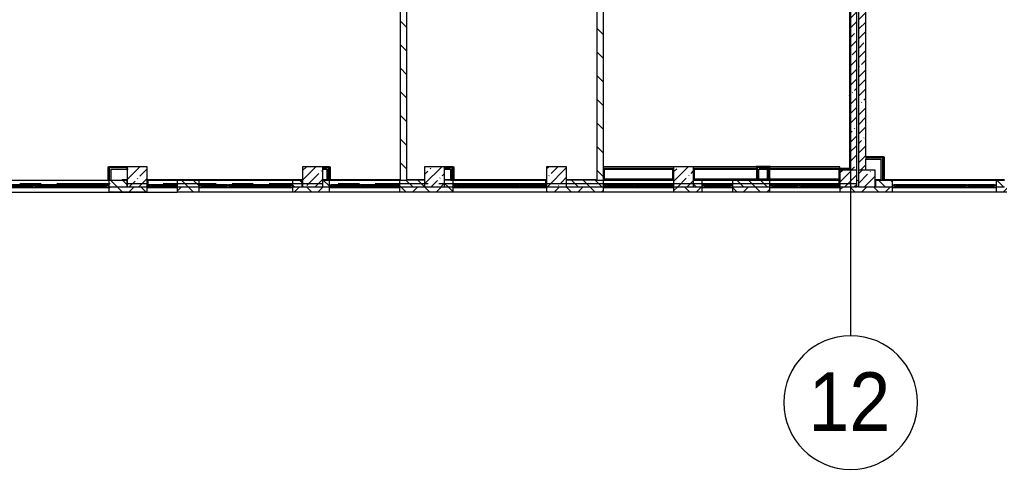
# Model space of a CAD drawing. Header units: millimetres. Extents: x 81633 to 280618, y -8553 to 29000.
# Drawn here: x 158942 to 188262, y -8553 to 4902 of the extents above; entities that cross this region are included whole.
import ezdxf

# ---------------------------------------------------------------- set-up
doc = ezdxf.new("R2010")
doc.units = ezdxf.units.MM
doc.linetypes.add('Осевая', pattern=[3175, 635, -476.25, 1587.5, -476.25])
for name, color, linetype, lineweight, true_color in [('A-FLOR-2', 7, 'Continuous', 5, 0xaaaaaa), ('I-WALL-3', 7, 'Continuous', 5, 0xe7e7e7), ('I-WALL-4', 7, 'Continuous', 9, 0xe7e7e7)]:
    doc.layers.add(name, color=color, linetype=linetype, lineweight=lineweight, true_color=true_color)
for name, color, linetype, lineweight in [('A-GLAZ-3', 7, 'Continuous', 5), ('A-WALL', 7, 'Continuous', 9), ('A-WALL-2', 7, 'Continuous', 5), ('I-WALL-5', 7, 'Continuous', 5), ('S-COLS-2', 7, 'Continuous', 5), ('Оси', 7, 'Continuous', 9), ('Оси-1', 7, 'Continuous', 20), ('Оси-2', 7, 'Осевая', 9)]:
    doc.layers.add(name, color=color, linetype=linetype, lineweight=lineweight)
doc.styles.add('Arial_1', font='arial.ttf', dxfattribs={"width": 0.9, "height": 1750})
pattern_1 = [(45, (145501.93, 0), (-285.123, 285.123), []), (45, (145787.05, 0), (-285.123, 285.123), [504.031, -100.806, 16.764, -84.042])]
pattern_2 = [(135, (145501.93, 0), (-353.553, -353.553), [])]
pattern_3 = [(135, (145501.93, 0), (-176.7767, -176.7767), [])]
pattern_4 = [(45, (145501.9, 0), (-530.33, 530.33), []), (135, (145501.9, 0), (-530.33, -530.33), [])]

# ---------------------------------------------------------------- blocks, each defined once
blk = doc.blocks.new('BSC_Колонна _Прямоугольная - 600х600-V92-2_3_3_птичка')
at = {"layer": 'S-COLS-2'}
h = blk.add_hatch(dxfattribs=at)
h.set_pattern_fill('FP_67', color=256, style=0, pattern_type=2)
h.set_pattern_definition([(45, (-25860, -200), (-285.123, 285.123), []), (45, (-25574.88, -200), (-285.123, 285.123), [504.031, -100.806, 16.764, -84.042])])
h.paths.add_polyline_path([(-300, -300), (300, -300), (300, 300), (-300, 300)])
for p, q in [((300, 300), (-300, 300)), ((-300, 300), (-300, -300)), ((300, -300), (300, 300)), ((-300, -300), (300, -300))]:
    blk.add_line(p, q, dxfattribs=at)
blk = doc.blocks.new('BSC_Колонна _Прямоугольная - 600х600-V93-2_3_3_птичка')
at = {"layer": 'S-COLS-2'}
h = blk.add_hatch(dxfattribs=at)
h.set_pattern_fill('FP_68', color=256, style=0, pattern_type=2)
h.set_pattern_definition([(45, (-29509.74, -200), (-285.123, 285.123), []), (45, (-29224.6, -200), (-285.123, 285.123), [504.031, -100.806, 16.764, -84.042])])
h.paths.add_polyline_path([(-300, -300), (300, -300), (300, 300), (-300, 300)])
for p, q in [((300, 300), (-300, 300)), ((-300, 300), (-300, -300)), ((300, -300), (300, 300)), ((-300, -300), (300, -300))]:
    blk.add_line(p, q, dxfattribs=at)
blk = doc.blocks.new('BSC_Колонна _Прямоугольная - 500х500-V94-2_3_3_птичка')
at = {"layer": 'S-COLS-2'}
h = blk.add_hatch(dxfattribs=at)
h.set_pattern_fill('FP_69', color=256, style=0, pattern_type=2)
h.set_pattern_definition([(45, (-38790, -150), (-285.123, 285.123), []), (45, (-38504.88, -150), (-285.123, 285.123), [504.031, -100.806, 16.764, -84.042])])
h.paths.add_polyline_path([(-250, -250), (250, -250), (250, 250), (-250, 250), (-250, 170)])
for p, q in [((250, 250), (-250, 250)), ((-250, 250), (-250, -250)), ((250, -250), (250, 250)), ((-250, -250), (250, -250))]:
    blk.add_line(p, q, dxfattribs=at)
blk = doc.blocks.new('BSC_Колонна _Прямоугольная - 600х600-V123-2_3_3_птичка')
at = {"layer": 'S-COLS-2'}
h = blk.add_hatch(dxfattribs=at)
h.set_pattern_fill('FP_103', color=256, style=0, pattern_type=2)
h.set_pattern_definition([(45, (-33310, -200), (-285.123, 285.123), []), (45, (-33024.88, -200), (-285.123, 285.123), [504.031, -100.806, 16.764, -84.042])])
h.paths.add_polyline_path([(-300, -300), (300, -300), (300, 300), (-300, 300)])
for p, q in [((300, 300), (-300, 300)), ((-300, 300), (-300, -300)), ((300, -300), (300, 300)), ((-300, -300), (300, -300))]:
    blk.add_line(p, q, dxfattribs=at)
blk = doc.blocks.new('120_Окно_СКБ_2Ст - 120_Окно_СКБ_2Ст 2100х2400 _мал створка справа_-22446225-2_3_3_птичка')
at = {"layer": 'A-GLAZ-3'}
for p, q in [((-1050, -127), (-1050, -57)), ((-1050, -57), (-980, -57)), ((1050, -57), (-1050, -57)), ((-980, -127), (-1050, -127)), ((-1050, -127), (-1000, -127)), ((-980, -127), (-1000, -127)), ((-1000, -127), (-1000, -137)), ((-1000, -137), (170, -137)), ((170, -137), (-1000, -137)), ((-980, -57), (-980, -127)), ((150, -87), (-980, -87)), ((-980, -87), (-980, -127)), ((-930, -137), (-930, -87)), ((-930, -107), (100, -107)), ((100, -117), (-930, -117)), ((100, -137), (100, -87)), ((150, -127), (150, -57)), ((150, -57), (220, -57)), ((150, -127), (150, -87)), ((220, -127), (150, -127)), ((170, -127), (150, -127)), ((170, -127), (200, -127)), ((170, -137), (170, -127)), ((220, -127), (200, -127)), ((200, -127), (200, -137)), ((200, -137), (1000, -137)), ((1000, -137), (200, -137)), ((220, -57), (220, -127)), ((980, -87), (220, -87)), ((220, -87), (220, -127)), ((270, -137), (270, -87)), ((270, -107), (930, -107)), ((930, -117), (270, -117)), ((930, -137), (930, -87)), ((980, -127), (980, -57)), ((980, -57), (1050, -57)), ((980, -127), (980, -87)), ((1050, -127), (980, -127)), ((1000, -127), (980, -127)), ((1000, -127), (1050, -127)), ((1000, -137), (1000, -127)), ((1050, -57), (1050, -127))]:
    blk.add_line(p, q, dxfattribs=at)
blk = doc.blocks.new('120_Окно_СКБ_2Ст - 120_Окно_СКБ_2Ст 3100х2500 _мал_ створка слева-2_-22446420-2_3_3_птичка')
at = {"layer": 'A-GLAZ-3'}
for p, q in [((-1550, -127), (-1550, -57)), ((-1550, -57), (-1480, -57)), ((1550, -57), (-1550, -57)), ((-1480, -127), (-1550, -127)), ((-1550, -127), (-1500, -127)), ((-1480, -127), (-1500, -127)), ((-1500, -127), (-1500, -137)), ((-1500, -137), (-700, -137)), ((-700, -137), (-1500, -137)), ((-1480, -57), (-1480, -127)), ((-720, -87), (-1480, -87)), ((-1480, -87), (-1480, -127)), ((-1430, -137), (-1430, -87)), ((-1430, -107), (-770, -107)), ((-770, -117), (-1430, -117)), ((-770, -137), (-770, -87)), ((-720, -127), (-720, -57)), ((-720, -57), (-650, -57)), ((-720, -127), (-720, -87)), ((-650, -127), (-720, -127)), ((-700, -127), (-720, -127)), ((-700, -127), (-670, -127)), ((-700, -137), (-700, -127)), ((-650, -127), (-670, -127)), ((-670, -127), (-670, -137)), ((-670, -137), (1500, -137)), ((1500, -137), (-670, -137)), ((-650, -57), (-650, -127)), ((1480, -87), (-650, -87)), ((-650, -87), (-650, -127)), ((-600, -137), (-600, -87)), ((-600, -107), (1430, -107)), ((1430, -117), (-600, -117)), ((1430, -137), (1430, -87)), ((1480, -127), (1480, -57)), ((1480, -57), (1550, -57)), ((1480, -127), (1480, -87)), ((1550, -127), (1480, -127)), ((1500, -127), (1480, -127)), ((1500, -127), (1550, -127)), ((1500, -137), (1500, -127)), ((1550, -57), (1550, -127))]:
    blk.add_line(p, q, dxfattribs=at)
blk = doc.blocks.new('120_Окно_СКБ_2Ст - 120_Окно_СКБ_2Ст 2800х2500_створка_-22445922-2_3_3_птичка')
at = {"layer": 'A-GLAZ-3'}
for p, q in [((-1400, -127), (-1400, -57)), ((-1400, -57), (-1330, -57)), ((1400, -57), (-1400, -57)), ((-1330, -127), (-1400, -127)), ((-1400, -127), (-1350, -127)), ((-1330, -127), (-1350, -127)), ((-1350, -127), (-1350, -137)), ((-1350, -137), (520, -137)), ((520, -137), (-1350, -137)), ((-1330, -57), (-1330, -127)), ((500, -87), (-1330, -87)), ((-1330, -87), (-1330, -127)), ((-1280, -137), (-1280, -87)), ((-1280, -107), (450, -107)), ((450, -117), (-1280, -117)), ((450, -137), (450, -87)), ((500, -127), (500, -57)), ((500, -57), (570, -57)), ((500, -127), (500, -87)), ((570, -127), (500, -127)), ((520, -127), (500, -127)), ((520, -127), (550, -127)), ((520, -137), (520, -127)), ((570, -127), (550, -127)), ((550, -127), (550, -137)), ((550, -137), (1350, -137)), ((1350, -137), (550, -137)), ((570, -57), (570, -127)), ((1330, -87), (570, -87)), ((570, -87), (570, -127)), ((620, -137), (620, -87)), ((620, -107), (1280, -107)), ((1280, -117), (620, -117)), ((1280, -137), (1280, -87)), ((1330, -127), (1330, -57)), ((1330, -57), (1400, -57)), ((1330, -127), (1330, -87)), ((1400, -127), (1330, -127)), ((1350, -127), (1330, -127)), ((1350, -127), (1400, -127)), ((1350, -137), (1350, -127)), ((1400, -57), (1400, -127))]:
    blk.add_line(p, q, dxfattribs=at)
blk = doc.blocks.new('120_Окно_СКБ_2Ст - 120_Окно_СКБ_2Ст 3100х2500 _мал_створка слева_ 2-22446355-2_3_3_птичка')
at = {"layer": 'A-GLAZ-3'}
for p, q in [((-1550, -127), (-1550, -57)), ((-1550, -57), (-1480, -57)), ((1550, -57), (-1550, -57)), ((-1480, -127), (-1550, -127)), ((-1550, -127), (-1500, -127)), ((-1480, -127), (-1500, -127)), ((-1500, -127), (-1500, -137)), ((-1500, -137), (670, -137)), ((670, -137), (-1500, -137)), ((-1480, -57), (-1480, -127)), ((650, -87), (-1480, -87)), ((-1480, -87), (-1480, -127)), ((-1430, -137), (-1430, -87)), ((-1430, -107), (600, -107)), ((600, -117), (-1430, -117)), ((600, -137), (600, -87)), ((650, -127), (650, -57)), ((650, -57), (720, -57)), ((650, -127), (650, -87)), ((720, -127), (650, -127)), ((670, -127), (650, -127)), ((670, -127), (700, -127)), ((670, -137), (670, -127)), ((720, -127), (700, -127)), ((700, -127), (700, -137)), ((700, -137), (1500, -137)), ((1500, -137), (700, -137)), ((720, -57), (720, -127)), ((1480, -87), (720, -87)), ((720, -87), (720, -127)), ((770, -137), (770, -87)), ((770, -107), (1430, -107)), ((1430, -117), (770, -117)), ((1430, -137), (1430, -87)), ((1480, -127), (1480, -57)), ((1480, -57), (1550, -57)), ((1480, -127), (1480, -87)), ((1550, -127), (1480, -127)), ((1500, -127), (1480, -127)), ((1500, -127), (1550, -127)), ((1500, -137), (1500, -127)), ((1550, -57), (1550, -127))]:
    blk.add_line(p, q, dxfattribs=at)
blk = doc.blocks.new('BSC_Колонна _Прямоугольная - 500х500-V163-2_3_3_птичка')
at = {"layer": 'S-COLS-2'}
h = blk.add_hatch(dxfattribs=at)
h.set_pattern_fill('FP_129', color=256, style=0, pattern_type=2)
h.set_pattern_definition([(45, (-38240, -150), (-285.123, 285.123), []), (45, (-37954.88, -150), (-285.123, 285.123), [504.031, -100.806, 16.764, -84.042])])
h.paths.add_polyline_path([(-250, -250), (250, -250), (250, 250), (-250, 250), (-250, 170)])
for p, q in [((250, 250), (-250, 250)), ((-250, 250), (-250, -250)), ((250, -250), (250, 250)), ((-250, -250), (250, -250))]:
    blk.add_line(p, q, dxfattribs=at)
blk = doc.blocks.new('120_Окно_СКБ_2Ст - 120_Окно_СКБ_2Ст 2800х2500 4-24273432-2_3_3_птичка')
at = {"layer": 'A-GLAZ-3'}
for p, q in [((-1400, -127), (-1400, -57)), ((-1400, -57), (-1330, -57)), ((1400, -57), (-1400, -57)), ((-1330, -127), (-1400, -127)), ((-1400, -127), (-1350, -127)), ((-1330, -127), (-1350, -127)), ((-1350, -127), (-1350, -137)), ((-1350, -137), (-550, -137)), ((-550, -137), (-1350, -137)), ((-1330, -57), (-1330, -127)), ((-570, -87), (-1330, -87)), ((-1330, -87), (-1330, -127)), ((-1280, -137), (-1280, -87)), ((-1280, -107), (-620, -107)), ((-620, -117), (-1280, -117)), ((-620, -137), (-620, -87)), ((-570, -127), (-570, -57)), ((-570, -57), (-500, -57)), ((-570, -127), (-570, -87)), ((-500, -127), (-570, -127)), ((-550, -127), (-570, -127)), ((-550, -127), (-520, -127)), ((-550, -137), (-550, -127)), ((-500, -127), (-520, -127)), ((-520, -127), (-520, -137)), ((-520, -137), (1350, -137)), ((1350, -137), (-520, -137)), ((-500, -57), (-500, -127)), ((1330, -87), (-500, -87)), ((-500, -87), (-500, -127)), ((-450, -137), (-450, -87)), ((-450, -107), (1280, -107)), ((1280, -117), (-450, -117)), ((1280, -137), (1280, -87)), ((1330, -127), (1330, -57)), ((1330, -57), (1400, -57)), ((1330, -127), (1330, -87)), ((1400, -127), (1330, -127)), ((1350, -127), (1330, -127)), ((1350, -127), (1400, -127)), ((1350, -137), (1350, -127)), ((1400, -57), (1400, -127))]:
    blk.add_line(p, q, dxfattribs=at)
blk = doc.blocks.new('120_Окно_СКБ_1Ст - 120_Окно_СКБ_1Ст 900х2500_h_-22445987-2_3_3_птичка')
at = {"layer": 'A-GLAZ-3'}
for p, q in [((-450, -127), (-450, -57)), ((-450, -57), (-380, -57)), ((450, -57), (-450, -57)), ((-380, -127), (-450, -127)), ((-450, -127), (-400, -127)), ((-380, -127), (-400, -127)), ((-400, -127), (-400, -137)), ((-400, -137), (400, -137)), ((400, -137), (-400, -137)), ((-380, -57), (-380, -127)), ((380, -87), (-380, -87)), ((-380, -87), (-380, -127)), ((-330, -137), (-330, -87)), ((-330, -107), (330, -107)), ((330, -117), (-330, -117)), ((330, -137), (330, -87)), ((380, -127), (380, -57)), ((380, -57), (450, -57)), ((380, -127), (380, -87)), ((450, -127), (380, -127)), ((400, -127), (380, -127)), ((400, -127), (450, -127)), ((400, -137), (400, -127)), ((450, -57), (450, -127))]:
    blk.add_line(p, q, dxfattribs=at)
blk = doc.blocks.new('120_Окно_СКБ_1Ст - 120_Окно_СКБ_1Ст 900х2500_h_-20664874-2_3_3_птичка')
at = {"layer": 'A-GLAZ-3'}
for p, q in [((-450, -127), (-450, -57)), ((-450, -57), (-380, -57)), ((450, -57), (-450, -57)), ((-380, -127), (-450, -127)), ((-450, -127), (-400, -127)), ((-380, -127), (-400, -127)), ((-400, -127), (-400, -137)), ((-400, -137), (400, -137)), ((400, -137), (-400, -137)), ((-380, -57), (-380, -127)), ((380, -87), (-380, -87)), ((-380, -87), (-380, -127)), ((-330, -137), (-330, -87)), ((-330, -107), (330, -107)), ((330, -117), (-330, -117)), ((330, -137), (330, -87)), ((380, -127), (380, -57)), ((380, -57), (450, -57)), ((380, -127), (380, -87)), ((450, -127), (380, -127)), ((400, -127), (380, -127)), ((400, -127), (450, -127)), ((400, -137), (400, -127)), ((450, -57), (450, -127))]:
    blk.add_line(p, q, dxfattribs=at)
blk = doc.blocks.new('BSC_Колонна _Прямоугольная - 600х600-V195-2_3_3_птичка')
at = {"layer": 'S-COLS-2'}
h = blk.add_hatch(dxfattribs=at)
h.set_pattern_fill('FP_155', color=256, style=0, pattern_type=2)
h.set_pattern_definition([(45, (-22210, -200), (-285.123, 285.123), []), (45, (-21924.88, -200), (-285.123, 285.123), [504.031, -100.806, 16.764, -84.042])])
h.paths.add_polyline_path([(-300, -300), (300, -300), (300, 300), (-300, 300), (-300, 120)])
for p, q in [((300, 300), (-300, 300)), ((-300, 300), (-300, -300)), ((300, -300), (300, 300)), ((-300, -300), (300, -300))]:
    blk.add_line(p, q, dxfattribs=at)
blk = doc.blocks.new('Зашивка приборов отопления23 - Зашивка приборов отопления-33321838-2_3_3_птичка')
at = {"layer": 'A-WALL-2'}
for p, q in [((36640, 23400), (34540, 23400)), ((34540, 23079), (36640, 23079)), ((36640, 23079), (34540, 23079)), ((34540, 23004), (36640, 23004))]:
    blk.add_line(p, q, dxfattribs=at)
blk = doc.blocks.new('Зашивка приборов отопления24 - Зашивка приборов отопления-33321996-2_3_3_птичка')
at = {"layer": 'A-WALL-2'}
for p, q in [((36640, 23400), (34760, 23400)), ((34760, 23079), (36640, 23079)), ((36640, 23079), (34760, 23079)), ((34760, 23004), (36640, 23004))]:
    blk.add_line(p, q, dxfattribs=at)
blk = doc.blocks.new('Зашивка приборов отопления25 - Зашивка приборов отопления-33322064-2_3_3_птичка')
at = {"layer": 'A-WALL-2'}
for p, q in [((36640, 23400), (34540, 23400)), ((34540, 23104), (34540, 23079)), ((34540, 23079), (36640, 23079)), ((36640, 23079), (34540, 23079)), ((34540, 23079), (34540, 23004)), ((34540, 23004), (36640, 23004))]:
    blk.add_line(p, q, dxfattribs=at)
blk = doc.blocks.new('Ось сетки - D8-29747960-2_3_3_птичка')
at = {"layer": 'Оси-1'}
for start, end in [(360, 180), (180, 360)]:
    blk.add_arc((0, 0), 4, start, end, dxfattribs=at)

msp = doc.modelspace()

# ---------------------------------------------------------------- hatches: boundary and pattern name
at = {"layer": 'A-WALL-2'}
h = msp.add_hatch(dxfattribs=at)
h.set_pattern_fill('FP_90', color=256, style=0, pattern_type=2)
h.set_pattern_definition(pattern_3)
h.paths.add_polyline_path([(161649.5, -100), (162161.9, -100), (162161.9, 100), (161611.9, 100), (161611.9, -100)])
h.paths.add_polyline_path([(158261.9, -100), (158511.9, -100), (158511.9, 100), (158261.9, 100)])
h = msp.add_hatch(dxfattribs=at)
h.set_pattern_fill('FP_90', color=256, style=0, pattern_type=2)
h.set_pattern_definition(pattern_3)
h.paths.add_polyline_path([(163661.9, -100), (164311.9, -100), (164311.9, 100), (163661.9, 100)])
h.paths.add_polyline_path([(167374.9, -100), (167401.9, -100), (167401.9, 100), (167111.9, 100), (167111.9, -100)])
h = msp.add_hatch(dxfattribs=at)
h.set_pattern_fill('FP_90', color=256, style=0, pattern_type=2)
h.set_pattern_definition(pattern_3)
h.paths.add_polyline_path([(170311.9, -100), (171061.9, -100), (171061.9, 100), (170311.9, 100)])
h.paths.add_polyline_path([(168011.9, -100), (168211.9, -100), (168211.9, 100), (168011.9, 100)])
h = msp.add_hatch(dxfattribs=at)
h.set_pattern_fill('FP_90', color=256, style=0, pattern_type=2)
h.set_pattern_definition(pattern_3)
h.paths.add_polyline_path([(171911.7, -100), (171911.7, 100), (171661.9, 100), (171661.9, -100)])
h = msp.add_hatch(dxfattribs=at)
h.set_pattern_fill('FP_90', color=256, style=0, pattern_type=2)
h.set_pattern_definition(pattern_3)
h.paths.add_polyline_path([(176411.9, -100), (176411.9, 100), (175311.7, 100), (175311.7, -100), (176223.2, -100)])
h = msp.add_hatch(dxfattribs=at)
h.set_pattern_fill('FP_90', color=256, style=0, pattern_type=2)
h.set_pattern_definition(pattern_3)
h.paths.add_polyline_path([(180271.9, -100), (181391.9, -100), (181391.9, 100), (180271.9, 100)])
h.paths.add_polyline_path([(179111.9, -100), (179371.9, -100), (179371.9, 100), (179111.9, 100)])
h = msp.add_hatch(dxfattribs=at)
h.set_pattern_fill('FP_90', color=256, style=0, pattern_type=2)
h.set_pattern_definition(pattern_3)
h.paths.add_polyline_path([(188161.9, -100), (188411.9, -100), (188411.9, 100), (188161.9, 100)])
h.paths.add_polyline_path([(185061.9, -100), (185061.9, 100), (184551.9, 100), (184551.9, -100)])
h = msp.add_hatch(dxfattribs=at)
h.set_pattern_fill('FP_80', color=256, style=0, pattern_type=2)
h.set_pattern_definition([(45, (145501.93, 0), (-353.5534, 353.5534), []), (135, (145501.93, 0), (-353.5534, -353.5534), [])])
h.paths.add_polyline_path([(216161.9, -250), (216161.9, -100), (212561.9, -100), (212561.9, -250), (214219.1, -250)])
h.paths.add_polyline_path([(221201.9, -250), (221201.9, -100), (217061.9, -100), (217061.9, -250), (220985.4, -250)])
h.paths.add_polyline_path([(203561.9, -250), (204311.9, -250), (204311.9, -100), (203561.9, -100)])
h.paths.add_polyline_path([(202411.9, -250), (202661.9, -250), (202661.9, -100), (201911.9, -100), (201911.9, -250), (202247.8, -250)])
h.paths.add_polyline_path([(210661.9, -250), (211661.9, -250), (211661.9, -100), (210661.9, -100)])
h.paths.add_polyline_path([(206932.2, -250), (207561.9, -250), (207561.9, -100), (206411.9, -100), (206411.9, -250)])
h.paths.add_polyline_path([(198604.3, -250), (198811.9, -250), (198811.9, -100), (197411.9, -100), (197411.9, -250), (197563.4, -250)])
h.paths.add_polyline_path([(189538.3, -250), (189538.3, -100), (188161.9, -100), (188161.9, -250), (189235.5, -250)])
h.paths.add_polyline_path([(190811.9, -250), (190811.9, -100), (190438.3, -100), (190438.3, -250)])
h.paths.add_polyline_path([(194311.9, -250), (194311.9, -100), (192911.9, -100), (192911.9, -250), (193399.4, -250)])
h.paths.add_polyline_path([(184041.9, -250), (185061.9, -250), (185061.9, -100), (183491.9, -100), (183491.9, -250), (184030.6, -250)])
h.paths.add_polyline_path([(178825.7, -250), (179371.9, -250), (179371.9, -100), (178511.9, -100), (178511.9, -250)])
h.paths.add_polyline_path([(176223.2, -250), (176411.9, -250), (176411.9, -100), (174711.7, -100), (174711.7, -250), (175702.7, -250)])
h.paths.add_polyline_path([(180271.9, -250), (181391.9, -250), (181391.9, -100), (180271.9, -100)])
h.paths.add_polyline_path([(164311.9, -250), (164311.9, -100), (163661.9, -100), (163661.9, -250), (164251.9, -250)])
h.paths.add_polyline_path([(171661.9, -250), (171911.7, -250), (171911.7, -100), (170311.9, -100), (170311.9, -250), (171538.8, -250)])
h.paths.add_polyline_path([(167111.9, -250), (168211.9, -250), (168211.9, -100), (167111.9, -100)])
h.paths.add_polyline_path([(161649.5, -250), (162761.9, -250), (162761.9, -100), (161611.9, -100), (161611.9, -250)])
h.paths.add_polyline_path([(150198.7, -250), (154061.9, -250), (154061.9, -100), (150131.9, -100), (150131.9, -250)])
h.paths.add_polyline_path([(149231.9, -250), (149231.9, -100), (145241.9, -100), (145241.9, -250), (149157.7, -250)])
h.paths.add_polyline_path([(157161.9, -250), (158511.9, -250), (158511.9, -100), (157161.9, -100)])
at = {"layer": 'I-WALL-3'}
for points in [[(162161.9, 425), (162161.9, 475), (161686.9, 475), (161686.9, 425)], [(168136.9, 425), (168136.9, 475), (168011.9, 475), (168011.9, 425)], [(168136.9, 100), (168186.9, 100), (168186.9, 475), (168136.9, 475), (168136.9, 319.7)], [(171836.9, 425), (171836.9, 475), (171661.9, 475), (171661.9, 425)], [(171836.9, 100), (171886.9, 100), (171886.9, 475), (171836.9, 475), (171836.9, 319.7)], [(181016.9, 100), (181066.9, 100), (181066.9, 475), (181016.9, 475), (181016.9, 319.7)], [(181316.9, 425), (181366.9, 425), (181366.9, 475), (181066.9, 475), (181066.9, 425)], [(181366.9, 100), (181366.9, 425), (181316.9, 425), (181316.9, 100)]]:
    msp.add_hatch(color=256, dxfattribs=at).paths.add_polyline_path(points)
at = {"layer": 'I-WALL-4'}
for points in [[(184716.9, 725), (184766.9, 725), (184766.9, 775), (184261.9, 775), (184261.9, 725)], [(184766.9, 100), (184766.9, 725), (184716.9, 725), (184716.9, 100)], [(161686.9, 100), (161686.9, 475), (161636.9, 475), (161636.9, 100), (161649.5, 100)]]:
    msp.add_hatch(color=256, dxfattribs=at).paths.add_polyline_path(points)
at = {"layer": 'I-WALL-5'}
h = msp.add_hatch(dxfattribs=at)
h.set_pattern_fill('FP_91', color=256, style=0, pattern_type=2)
h.set_pattern_definition(pattern_2)
h.paths.add_polyline_path([(170497.8, 100), (170531.9, 100), (170531.9, 7700), (170331.9, 7700), (170331.9, 100)])
h = msp.add_hatch(dxfattribs=at)
h.set_pattern_fill('FP_91', color=256, style=0, pattern_type=2)
h.set_pattern_definition(pattern_2)
h.paths.add_polyline_path([(176411.9, 100), (176411.9, 7700), (176211.9, 7700), (176211.9, 100), (176223.2, 100)])
h = msp.add_hatch(dxfattribs=at)
h.set_pattern_fill('FP_88', color=256, style=0, pattern_type=2)
h.set_pattern_definition(pattern_1)
h.paths.add_polyline_path([(183771.9, 400), (183991.9, 400), (183991.9, 7400), (183771.9, 7400), (183771.9, 911.3)])
h = msp.add_hatch(dxfattribs=at)
h.set_pattern_fill('FP_88', color=256, style=0, pattern_type=2)
h.set_pattern_definition(pattern_1)
h.paths.add_polyline_path([(184261.9, 410), (184261.9, 7380), (184041.9, 7380), (184041.9, 410)])
h = msp.add_hatch(dxfattribs=at)
h.set_pattern_fill('FP_174', color=256, style=0, pattern_type=2)
h.set_pattern_definition(pattern_4)
h.paths.add_polyline_path([(184779.4, 787.5), (184791.9, 787.5), (184791.9, 800), (184261.9, 800), (184261.9, 787.5)])
h = msp.add_hatch(dxfattribs=at)
h.set_pattern_fill('FP_174', color=256, style=0, pattern_type=2)
h.set_pattern_definition(pattern_4)
h.paths.add_polyline_path([(184766.9, 775), (184779.4, 775), (184779.4, 787.5), (184261.9, 787.5), (184261.9, 775)])
h = msp.add_hatch(dxfattribs=at)
h.set_pattern_fill('FP_174', color=256, style=0, pattern_type=2)
h.set_pattern_definition(pattern_4)
h.paths.add_polyline_path([(161611.9, 100), (161624.4, 100), (161624.4, 500), (161611.9, 500), (161611.9, 319.7)])
h = msp.add_hatch(dxfattribs=at)
h.set_pattern_fill('FP_174', color=256, style=0, pattern_type=2)
h.set_pattern_definition(pattern_4)
h.paths.add_polyline_path([(162161.9, 487.5), (162161.9, 500), (161624.4, 500), (161624.4, 487.5), (161686.9, 487.5)])
h = msp.add_hatch(dxfattribs=at)
h.set_pattern_fill('FP_174', color=256, style=0, pattern_type=2)
h.set_pattern_definition(pattern_4)
h.paths.add_polyline_path([(161624.4, 100), (161636.9, 100), (161636.9, 487.5), (161624.4, 487.5), (161624.4, 319.7)])
h = msp.add_hatch(dxfattribs=at)
h.set_pattern_fill('FP_174', color=256, style=0, pattern_type=2)
h.set_pattern_definition(pattern_4)
h.paths.add_polyline_path([(162161.9, 475), (162161.9, 487.5), (161636.9, 487.5), (161636.9, 475), (161686.9, 475)])
h = msp.add_hatch(dxfattribs=at)
h.set_pattern_fill('FP_174', color=256, style=0, pattern_type=2)
h.set_pattern_definition(pattern_4)
h.paths.add_polyline_path([(168186.9, 100), (168199.4, 100), (168199.4, 487.5), (168186.9, 487.5), (168186.9, 319.7)])
h = msp.add_hatch(dxfattribs=at)
h.set_pattern_fill('FP_174', color=256, style=0, pattern_type=2)
h.set_pattern_definition(pattern_4)
h.paths.add_polyline_path([(168199.4, 100), (168211.9, 100), (168211.9, 500), (168199.4, 500), (168199.4, 319.7)])
h = msp.add_hatch(dxfattribs=at)
h.set_pattern_fill('FP_174', color=256, style=0, pattern_type=2)
h.set_pattern_definition(pattern_4)
h.paths.add_polyline_path([(171886.9, 100), (171899.4, 100), (171899.4, 487.5), (171886.9, 487.5), (171886.9, 319.7)])
h = msp.add_hatch(dxfattribs=at)
h.set_pattern_fill('FP_174', color=256, style=0, pattern_type=2)
h.set_pattern_definition(pattern_4)
h.paths.add_polyline_path([(171899.4, 100), (171911.9, 100), (171911.9, 500), (171899.4, 500), (171899.4, 319.7)])
h = msp.add_hatch(dxfattribs=at)
h.set_pattern_fill('FP_174', color=256, style=0, pattern_type=2)
h.set_pattern_definition(pattern_4)
h.paths.add_polyline_path([(180991.9, 100), (181004.4, 100), (181004.4, 500), (180991.9, 500), (180991.9, 319.7)])
h = msp.add_hatch(dxfattribs=at)
h.set_pattern_fill('FP_174', color=256, style=0, pattern_type=2)
h.set_pattern_definition(pattern_4)
h.paths.add_polyline_path([(181004.4, 487.5), (181391.9, 487.5), (181391.9, 500), (181004.4, 500)])
h = msp.add_hatch(dxfattribs=at)
h.set_pattern_fill('FP_174', color=256, style=0, pattern_type=2)
h.set_pattern_definition(pattern_4)
h.paths.add_polyline_path([(181366.9, 475), (181379.4, 475), (181379.4, 487.5), (181016.9, 487.5), (181016.9, 475), (181066.9, 475)])
h = msp.add_hatch(dxfattribs=at)
h.set_pattern_fill('FP_174', color=256, style=0, pattern_type=2)
h.set_pattern_definition(pattern_4)
h.paths.add_polyline_path([(181379.4, 100), (181379.4, 475), (181366.9, 475), (181366.9, 100)])
h = msp.add_hatch(dxfattribs=at)
h.set_pattern_fill('FP_174', color=256, style=0, pattern_type=2)
h.set_pattern_definition(pattern_4)
h.paths.add_polyline_path([(181391.9, 100), (181391.9, 487.5), (181379.4, 487.5), (181379.4, 100)])
at = {"layer": 'S-COLS-2'}
h = msp.add_hatch(dxfattribs=at)
h.set_pattern_fill('FP_88', color=256, style=0, pattern_type=2)
h.set_pattern_definition(pattern_1)
h.paths.add_polyline_path([(162761.9, -100), (162761.9, 500), (162161.9, 500), (162161.9, -100), (162170, -100)])

# ---------------------------------------------------------------- linework, layer by layer
at = {"layer": 'A-FLOR-2'}
for p, q in [((184791.9, 800), (184811.9, 800)), ((184811.9, 800), (184811.9, 120)), ((161591.9, 100), (161591.9, 500)), ((161591.9, 500), (161611.9, 500)), ((168211.9, 500), (168231.9, 500)), ((168231.9, 500), (168231.9, 120)), ((171911.9, 500), (171931.9, 500)), ((171931.9, 500), (171931.9, 120)), ((176431.9, 445), (176431.9, 140)), ((178491.9, 445), (176431.9, 445)), ((178491.9, 140), (178491.9, 445)), ((180991.9, 445), (179131.9, 445)), ((179131.9, 445), (179131.9, 140)), ((180970.9, 500), (180970.9, 520)), ((180970.9, 520), (181410.9, 520)), ((183751.9, 445), (181391.9, 445)), ((181410.9, 520), (181410.9, 500)), ((183471.9, 140), (183471.9, 420)), ((183471.9, 420), (183751.9, 420)), ((183751.9, 420), (183751.9, 445)), ((176431.9, 140), (178491.9, 140)), ((179131.9, 140), (180991.9, 140)), ((181066.9, 140), (181316.9, 140)), ((181391.9, 140), (183471.9, 140)), ((183471.9, 100), (183491.9, 100)), ((183991.9, 100), (184041.9, 100)), ((184541.9, 100), (184551.9, 100))]:
    msp.add_line(p, q, dxfattribs=at)
at = {"layer": 'A-WALL'}
for p, q in [((184261.9, 800), (184261.9, 725)), ((184261.9, 787.5), (184779.4, 787.5)), ((184261.9, 775), (184766.9, 775)), ((184766.9, 775), (184766.9, 100)), ((184779.4, 787.5), (184779.4, 100)), ((161624.4, 100), (161624.4, 487.5)), ((162161.9, 487.5), (161624.4, 487.5)), ((161636.9, 100), (161636.9, 475)), ((162161.9, 475), (161636.9, 475)), ((168199.4, 487.5), (168011.9, 487.5)), ((168186.9, 475), (168011.9, 475)), ((168186.9, 100), (168186.9, 475)), ((168199.4, 100), (168199.4, 487.5)), ((171899.4, 487.5), (171661.9, 487.5)), ((171886.9, 475), (171661.9, 475)), ((171886.9, 100), (171886.9, 475)), ((171899.4, 100), (171899.4, 487.5)), ((181004.4, 487.5), (181004.4, 100)), ((181379.4, 487.5), (181004.4, 487.5)), ((181016.9, 475), (181016.9, 100)), ((181366.9, 475), (181016.9, 475)), ((181366.9, 100), (181366.9, 475)), ((181379.4, 100), (181379.4, 487.5)), ((170331.9, 100), (170531.9, 100)), ((176211.9, 100), (176411.9, 100)), ((161611.9, -100), (162161.9, -100)), ((161611.9, -250), (162761.9, -250)), ((161611.9, -253), (162761.9, -253)), ((163661.9, -100), (164311.9, -100)), ((163661.9, -250), (164311.9, -250)), ((163661.9, -253), (164311.9, -253)), ((167111.9, -100), (167401.9, -100)), ((167111.9, -250), (168211.9, -250)), ((167111.9, -253), (168211.9, -253)), ((168011.9, -100), (168211.9, -100)), ((170311.9, -100), (171061.9, -100)), ((170311.9, -250), (171911.7, -250)), ((170311.9, -253), (171911.7, -253)), ((171661.9, -100), (171911.7, -100)), ((174711.7, -250), (176411.9, -250)), ((174711.7, -253), (176411.9, -253)), ((175311.7, -100), (176411.9, -100)), ((178511.9, -250), (179371.9, -250)), ((178511.9, -253), (179371.9, -253)), ((179111.9, -100), (179371.9, -100)), ((180271.9, -100), (181391.9, -100)), ((180271.9, -250), (181391.9, -250)), ((180271.9, -253), (181391.9, -253)), ((183491.9, -250), (185061.9, -250)), ((183491.9, -253), (185061.9, -253)), ((184551.9, -100), (185061.9, -100)), ((188161.9, -100), (188411.9, -100)), ((188161.9, -250), (189538.3, -250)), ((188161.9, -253), (189538.3, -253))]:
    msp.add_line(p, q, dxfattribs=at)
at = {"layer": 'A-WALL-2'}
for p, q in [((158261.9, 100), (162161.9, 100)), ((161611.9, 100), (161611.9, -258)), ((162161.9, -100), (162161.9, 100)), ((162781.9, 100), (162781.9, -100)), ((162781.9, 100), (167401.9, 100)), ((163661.9, 100), (163661.9, -258)), ((164311.9, -258), (164311.9, 100)), ((167111.9, 100), (167111.9, -258)), ((167401.9, -100), (167401.9, 100)), ((168011.9, 100), (170331.9, 100)), ((168211.9, -258), (168211.9, 100)), ((170311.9, 100), (170311.9, -258)), ((171061.9, 100), (170531.9, 100)), ((171836.9, 100), (171661.9, 100)), ((171911.7, -258), (171911.7, 100)), ((171911.9, 100), (174691.7, 100)), ((174691.7, -100), (174691.7, 100)), ((176211.9, 100), (175311.7, 100)), ((176411.9, -258), (176411.9, 100)), ((176411.9, 100), (178511.9, 100)), ((179111.9, 100), (183471.9, 100)), ((179371.9, -258), (179371.9, 100)), ((180271.9, 100), (180271.9, -258)), ((181391.9, -258), (181391.9, 100)), ((184551.9, 100), (184551.9, -100)), ((184551.9, 100), (188411.9, 100)), ((185061.9, -258), (185061.9, 100)), ((188161.9, 100), (188161.9, -258)), ((145233.9, -258), (163661.9, -258)), ((157661.9, -100), (162761.9, -100)), ((162761.9, -258), (162761.9, -100)), ((180271.9, -258), (163661.9, -258)), ((164311.9, -100), (167411.9, -100)), ((174711.7, -100), (174711.7, -258)), ((178511.9, -100), (178511.9, -258)), ((179371.9, -100), (183491.9, -100)), ((203561.9, -258), (180271.9, -258)), ((183491.9, -100), (183491.9, -258)), ((184041.9, -100), (183991.9, -100)), ((184541.9, -100), (188161.9, -100))]:
    msp.add_line(p, q, dxfattribs=at)
at = {"layer": 'I-WALL-5'}
for p, q in [((170331.9, 7700), (170331.9, 100)), ((176211.9, 7700), (176211.9, 100)), ((176411.9, 100), (176411.9, 7900)), ((183991.9, 400), (183991.9, 7400)), ((184041.9, 7380), (184041.9, 410)), ((184261.9, 800), (184261.9, 7380)), ((170531.9, 100), (170531.9, 7100)), ((183771.9, 5270), (183771.9, 400)), ((184791.9, 800), (184261.9, 800)), ((184261.9, 410), (184261.9, 725)), ((184261.9, 725), (184716.9, 725)), ((184716.9, 725), (184716.9, 100)), ((184791.9, 100), (184791.9, 800)), ((161611.9, 500), (161611.9, 100)), ((162161.9, 500), (161611.9, 500)), ((161686.9, 100), (161686.9, 425)), ((161686.9, 425), (162161.9, 425)), ((162161.9, 425), (162161.9, 500)), ((168211.9, 500), (168011.9, 500)), ((168011.9, 425), (168136.9, 425)), ((168136.9, 425), (168136.9, 100)), ((168211.9, 100), (168211.9, 500)), ((171911.9, 500), (171661.9, 500)), ((171661.9, 425), (171836.9, 425)), ((171836.9, 425), (171836.9, 100)), ((171911.9, 100), (171911.9, 500)), ((180991.9, 500), (180991.9, 100)), ((181391.9, 500), (180991.9, 500)), ((181066.9, 100), (181066.9, 425)), ((181066.9, 425), (181316.9, 425)), ((181316.9, 425), (181316.9, 100)), ((181391.9, 100), (181391.9, 500)), ((184041.9, 410), (184261.9, 410)), ((162011.9, 120), (162161.9, 120)), ((162011.9, 120), (162011.9, 100)), ((162761.9, 120), (167411.9, 120)), ((168011.9, 120), (168136.9, 120)), ((168211.3, 120), (170332.5, 120)), ((170531.9, 120), (171061.9, 120)), ((171661.9, 120), (171836.9, 120)), ((171836.9, 100), (171911.9, 100)), ((171911.3, 120), (174711.7, 120)), ((175311.7, 120), (176211.9, 120)), ((176411.9, 120), (178511.9, 120)), ((179111.9, 120), (180992.6, 120)), ((181066.9, 120), (181316.9, 120)), ((181391.2, 120), (183471.9, 120)), ((183471.9, -100), (183471.9, 120)), ((184551.9, 120), (184716.9, 120)), ((184551.9, 120), (184551.9, 100)), ((184791.5, 120), (188411.9, 120)), ((163661.9, -100), (162761.9, -100)), ((170311.9, -100), (168211.9, -100)), ((174711.7, -100), (171911.7, -100)), ((178511.9, -100), (176411.9, -100))]:
    msp.add_line(p, q, dxfattribs=at)
at = {"layer": 'S-COLS-2'}
for p, q in [((162761.9, 500), (162161.9, 500)), ((162161.9, 500), (162161.9, -100)), ((162761.9, -100), (162761.9, 500)), ((162161.9, -100), (162761.9, -100))]:
    msp.add_line(p, q, dxfattribs=at)
at = {"layer": 'Оси'}
for p, q in [((183811.9, -4552.8), (183811.9, 7947.2)), ((171491.9, 0), (183991.9, 0))]:
    msp.add_line(p, q, dxfattribs=at)
at = {"layer": 'Оси-2'}
msp.add_line((155774.4, 0), (171491.9, 0), dxfattribs=at)

# ---------------------------------------------------------------- block references
at = {"layer": 'A-GLAZ-3', "rotation": 180}
for name, p in [('120_Окно_СКБ_2Ст - 120_Окно_СКБ_2Ст 3100х2500 _мал_створка слева_ 2-22446355-2_3_3_птичка', (160061.9, -175)), ('120_Окно_СКБ_1Ст - 120_Окно_СКБ_1Ст 900х2500_h_-22445987-2_3_3_птичка', (163211.9, -175)), ('120_Окно_СКБ_2Ст - 120_Окно_СКБ_2Ст 2800х2500_створка_-22445922-2_3_3_птичка', (165711.9, -175)), ('120_Окно_СКБ_2Ст - 120_Окно_СКБ_2Ст 2100х2400 _мал створка справа_-22446225-2_3_3_птичка', (169261.9, -175)), ('120_Окно_СКБ_2Ст - 120_Окно_СКБ_2Ст 2800х2500 4-24273432-2_3_3_птичка', (173311.7, -175)), ('120_Окно_СКБ_2Ст - 120_Окно_СКБ_2Ст 2100х2400 _мал створка справа_-22446225-2_3_3_птичка', (177461.9, -175)), ('120_Окно_СКБ_1Ст - 120_Окно_СКБ_1Ст 900х2500_h_-20664874-2_3_3_птичка', (179821.9, -175)), ('120_Окно_СКБ_2Ст - 120_Окно_СКБ_2Ст 2100х2400 _мал створка справа_-22446225-2_3_3_птичка', (182441.9, -175)), ('120_Окно_СКБ_2Ст - 120_Окно_СКБ_2Ст 3100х2500 _мал_ створка слева-2_-22446420-2_3_3_птичка', (186611.9, -175))]:
    msp.add_blockref(name, p, dxfattribs=at)
at = {"layer": 'A-WALL-2', "rotation": 180}
for name, p in [('Зашивка приборов отопления23 - Зашивка приборов отопления-33321838-2_3_3_птичка', (213051.9, 23504)), ('Зашивка приборов отопления24 - Зашивка приборов отопления-33321996-2_3_3_птичка', (215751.9, 23504)), ('Зашивка приборов отопления25 - Зашивка приборов отопления-33322064-2_3_3_птичка', (218031.9, 23504))]:
    msp.add_blockref(name, p, dxfattribs=at)
at = {"layer": 'S-COLS-2'}
for name, p in [('BSC_Колонна _Прямоугольная - 600х600-V195-2_3_3_птичка', (167711.9, 200)), ('BSC_Колонна _Прямоугольная - 600х600-V92-2_3_3_птичка', (171361.9, 200)), ('BSC_Колонна _Прямоугольная - 600х600-V93-2_3_3_птичка', (175011.7, 200)), ('BSC_Колонна _Прямоугольная - 600х600-V123-2_3_3_птичка', (178811.9, 200)), ('BSC_Колонна _Прямоугольная - 500х500-V163-2_3_3_птичка', (183741.9, 150)), ('BSC_Колонна _Прямоугольная - 500х500-V94-2_3_3_птичка', (184291.9, 150))]:
    msp.add_blockref(name, p, dxfattribs=at)
at = {"layer": 'Оси-1', "xscale": 499.9999999999995, "yscale": 499.9999999999995, "zscale": 499.9999999999995}
msp.add_blockref('Ось сетки - D8-29747960-2_3_3_птичка', (183811.9, -6552.8), dxfattribs=at)

# ---------------------------------------------------------------- texts
at = {"layer": 'Оси', "insert": (182548.9, -5649.6), "char_height": 1750, "width": 3030.379, "attachment_point": 1, "style": 'Arial_1'}
msp.add_mtext('12', dxfattribs=at)

doc.saveas('drawing.dxf')
